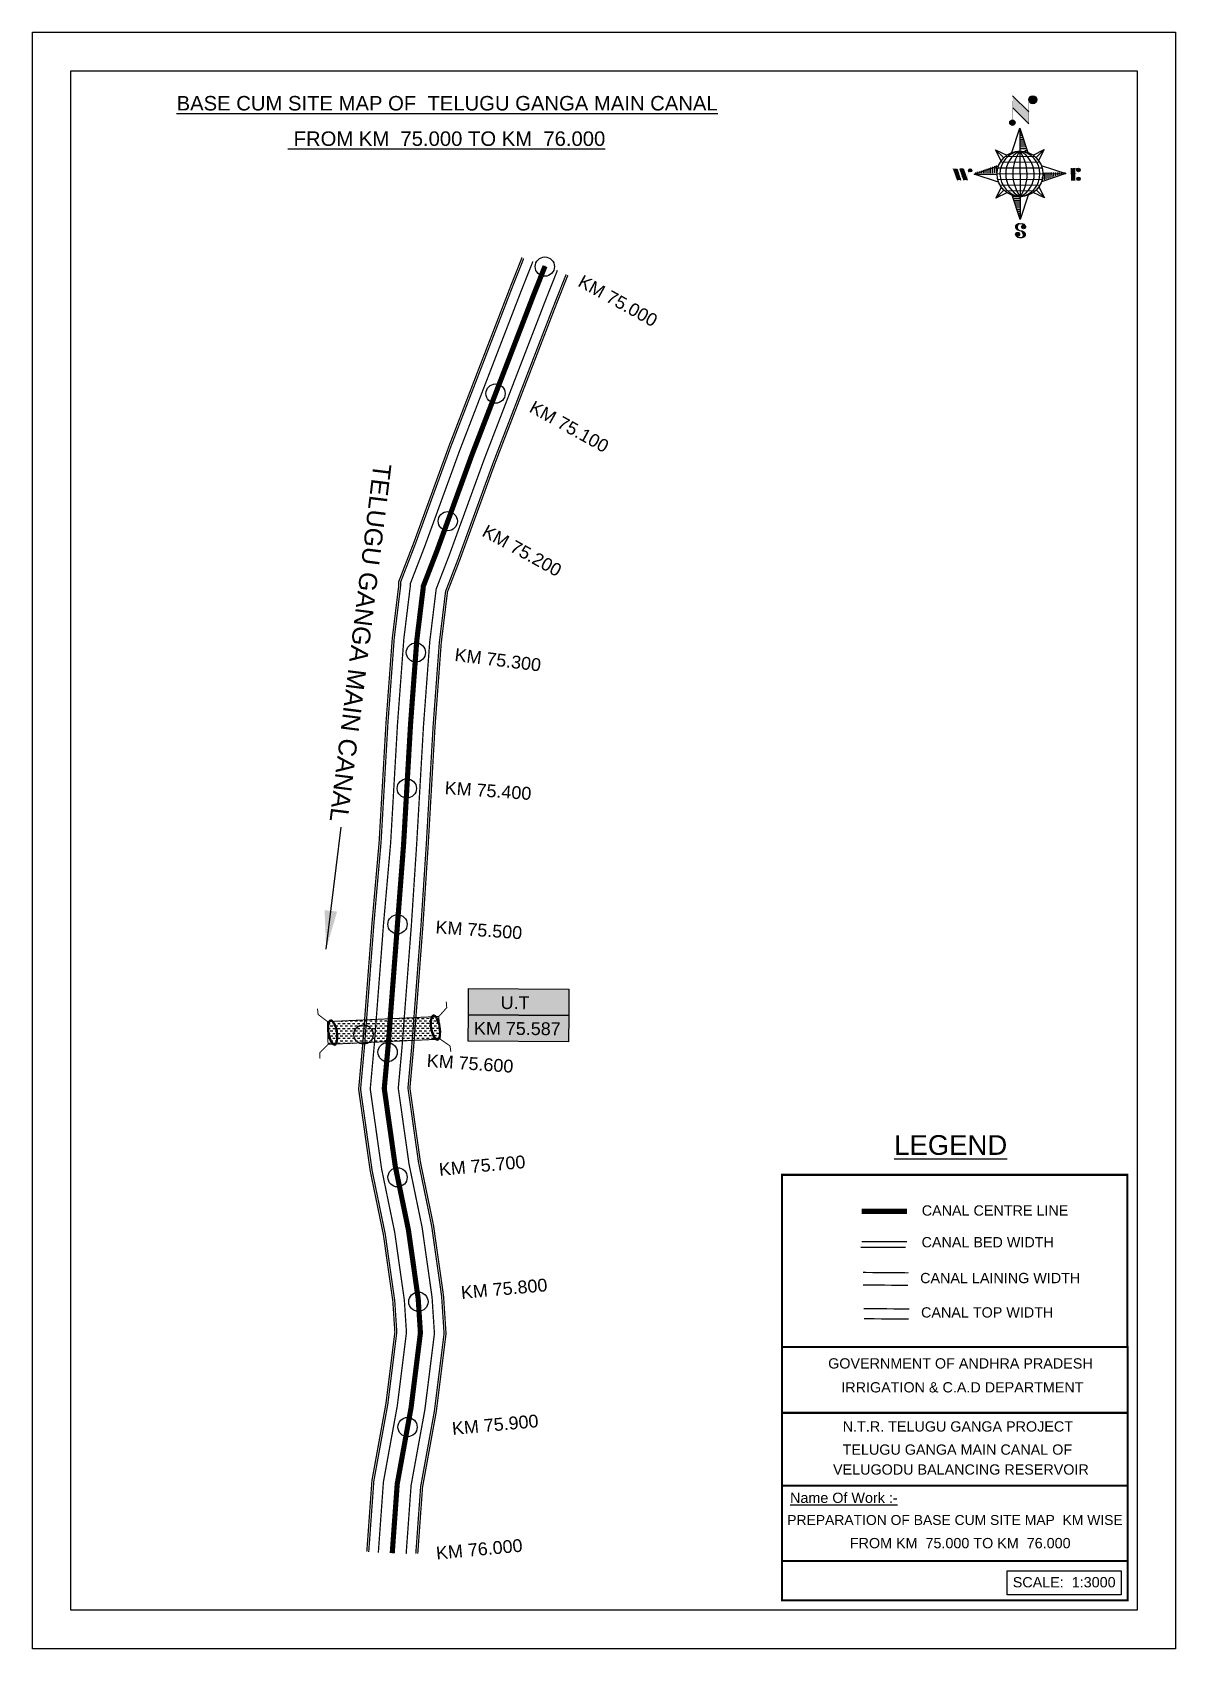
# Model space of a CAD drawing. Header units: inches. Extents: x 267161 to 268052, y 1670074 to 1671334.
import ezdxf

# ---------------------------------------------------------------- set-up
doc = ezdxf.new("R2010")
doc.units = ezdxf.units.IN
doc.header["$MEASUREMENT"] = 0
doc.header["$PDMODE"] = 32
doc.header["$PDSIZE"] = 15
doc.linetypes.add('ACAD_ISO02W100', pattern=[15, 12, -3])
for name, color, linetype in [('AQUADUCT', 1, 'Continuous'), ('bed with', 5, 'Continuous'), ('bord', 1, 'Continuous'), ('canal', 1, 'Continuous'), ('chainage', 7, 'Continuous'), ('FRAME 025', 7, 'Continuous'), ('laying', 4, 'Continuous'), ('lining', 4, 'Continuous'), ('STREAM', 4, 'Continuous'), ('Stu coo', 3, 'Continuous'), ('TEXT', 7, 'Continuous'), ('top of bund', 1, 'Continuous'), ('UT', 173, 'ACAD_ISO02W100'), ('V', 6, 'Continuous'), ('ZSTU', 7, 'Continuous')]:
    doc.layers.add(name, color=color, linetype=linetype)
doc.styles.get("Standard").update_dxf_attribs({"font": 'arial.ttf'})
doc.dimstyles.get("Standard").update_dxf_attribs({"dimtxt": 0.18, "dimasz": 0.18, "dimexe": 0.18, "dimexo": 0.0625, "dimgap": 0.09, "dimtad": 0, "dimtih": 1, "dimtoh": 1, "dimdec": 4, "dimzin": 0, "dimdsep": 46, "dimtxsty": 'Standard', "dimcen": 0.09, "dimadec": 0, "dimazin": 0, "dimtfac": 1, "dimtdec": 4, "dimtofl": 0, "dimtmove": 0, "dimatfit": 3, "dimfxl": 1, "dimtolj": 1, "dimtzin": 0, "dimarcsym": 0})
pattern_1 = [(267.2971131487395, (-8720374.9383359, 50637915.13839893), (10.53672553373347, -0.4974314379093613), [])]
pattern_2 = [(357.2971131487395, (-8720374.9383359, 50637915.13839893), (0.4974314379093601, 10.53672553373348), [])]

# ---------------------------------------------------------------- blocks, each defined once
blk = doc.blocks.new('GGF')
at = {"layer": 'STREAM'}
h = blk.add_hatch(dxfattribs=at)
h.set_pattern_fill('DASH', color=256, scale=10, angle=-6.082734917303942, style=0)
h.set_pattern_definition([(353.9172650826961, (-115347.3726237068, 1016.387648081312), (1.375417949938526, 1.110506849590268), [1.25, -1.25])])
h.paths.add_polyline_path([(406186.8358267642, 1485623.894007653), (406186.3350356966, 1485618.16585714), (406185.8342446289, 1485612.437706626), (406242.6024607782, 1485608.895201602), (406242.8636284556, 1485614.639267362), (406243.1247961327, 1485620.383333121)])
at = {"layer": 'laying', "linetype": 'ByBlock', "extrusion": (0, 0, -1)}
for centre in [(406188.8340515448, 1485618.100544371), (406240.8092758137, 1485614.964376942)]:
    blk.add_ellipse(centre, major_axis=(0.4022038884711088, -6.365555352701567), ratio=0.3887167828476952, dxfattribs=at)
at = {"layer": 'laying', "linetype": 'ByBlock'}
for points in [[(406189.2044231551, 1485612.238788546), (406189.1301593552, 1485612.234096231), (406189.0528622998, 1485612.245618227), (406188.8631006061, 1485612.324588027), (406188.7519765225, 1485612.394145026), (406188.5122836892, 1485612.610022701), (406188.3845252309, 1485612.755754402), (406187.9901122551, 1485613.318903608), (406187.7273521348, 1485613.85898441), (406187.2895556467, 1485615.151754198), (406187.1131680161, 1485615.903753204), (406186.8806331598, 1485617.489787864), (406186.8243655579, 1485618.323341603), (406186.8412834518, 1485619.932858505), (406186.9146281564, 1485620.708349793), (406187.1740924141, 1485622.067517512), (406187.3614922329, 1485622.65073727), (406187.7140922088, 1485623.356040432), (406187.8630650354, 1485623.567618286), (406188.1141012118, 1485623.821781273), (406188.2175726035, 1485623.889167762), (406188.3951326545, 1485623.961233407), (406188.4694103668, 1485623.970225642), (406188.6399464445, 1485623.94807565), (406188.7398646418, 1485623.913414563), (406188.9754422541, 1485623.761023998), (406189.1085637353, 1485623.642922326), (406189.3815283708, 1485623.318037364), (406189.5211763898, 1485623.111945711), (406189.9516964495, 1485622.33059618), (406190.2214699374, 1485621.608086816), (406190.6248590543, 1485619.961048005), (406190.7595287117, 1485619.037350996), (406190.8632364098, 1485617.186895084), (406190.8321935693, 1485616.26108243), (406190.6143732872, 1485614.607066808), (406190.4262052957, 1485613.879561222), (406190.055177624, 1485613.01905299), (406189.9016287614, 1485612.765040143), (406189.6325239488, 1485612.445281366), (406189.5169377527, 1485612.35368761), (406189.3392356181, 1485612.260876767), (406189.2716159608, 1485612.243034084), (406189.2044231551, 1485612.238788546)], [(406241.179647424, 1485609.102621116), (406241.1053836241, 1485609.097928802), (406241.0280865688, 1485609.109450798), (406240.838324875, 1485609.188420597), (406240.7272007914, 1485609.257977597), (406240.4875079581, 1485609.473855271), (406240.3597494998, 1485609.619586973), (406239.965336524, 1485610.182736179), (406239.7025764037, 1485610.722816981), (406239.2647799156, 1485612.015586769), (406239.088392285, 1485612.767585774), (406238.8558574287, 1485614.353620435), (406238.7995898268, 1485615.187174174), (406238.8165077207, 1485616.796691076), (406238.8898524253, 1485617.572182364), (406239.149316683, 1485618.931350083), (406239.3367165019, 1485619.514569841), (406239.6893164777, 1485620.219873002), (406239.8382893043, 1485620.431450857), (406240.0893254807, 1485620.685613844), (406240.1927968724, 1485620.753000333), (406240.3703569234, 1485620.825065977), (406240.4446346357, 1485620.834058213), (406240.6151707135, 1485620.811908221), (406240.7150889107, 1485620.777247134), (406240.950666523, 1485620.624856569), (406241.0837880042, 1485620.506754897), (406241.3567526398, 1485620.181869935), (406241.4964006587, 1485619.975778282), (406241.9269207185, 1485619.194428751), (406242.1966942063, 1485618.471919387), (406242.6000833233, 1485616.824880576), (406242.7347529806, 1485615.901183567), (406242.8384606787, 1485614.050727655), (406242.8074178382, 1485613.124915001), (406242.5895975561, 1485611.470899379), (406242.4014295646, 1485610.743393793), (406242.0304018929, 1485609.882885561), (406241.8768530303, 1485609.628872714), (406241.6077482177, 1485609.309113937), (406241.4921620216, 1485609.21752018), (406241.314459887, 1485609.124709338), (406241.2468402297, 1485609.106866655), (406241.179647424, 1485609.102621116)]]:
    blk.add_open_spline(points, degree=3, knots=[0, 0, 0, 0, 0.1890722348827286, 0.1890722348827286, 0.3781444697654573, 0.3781444697654573, 0.567216704648186, 0.567216704648186, 0.9642381621637766, 0.9642381621637766, 1.361259619679367, 1.361259619679367, 1.758281077194958, 1.758281077194958, 2.155302534710549, 2.155302534710549, 2.552323992226139, 2.552323992226139, 2.807761081817867, 2.807761081817867, 3.012439963152372, 3.012439963152372, 3.217118844486876, 3.217118844486876, 3.421797725821381, 3.421797725821381, 3.626476607155885, 3.626476607155885, 3.831155488490389, 3.831155488490389, 4.280922883927905, 4.280922883927905, 4.730690279365422, 4.730690279365422, 5.180457674802938, 5.180457674802938, 5.630225070240454, 5.630225070240454, 5.896844194109022, 5.896844194109022, 6.112115499412711, 6.112115499412711, 6.283185307179586, 6.283185307179586, 6.283185307179586, 6.283185307179586], dxfattribs=at)
at = {"layer": 'UT', "ltscale": 0.2, "const_width": 0.4999999999999999}
for points in [[(406181.0067191261, 1485605.627956516), (406181.2043290924, 1485608.621441158), (406185.8342446289, 1485612.437706626), (406186.3350356966, 1485618.16585714), (406186.8358267643, 1485623.894007653), (406182.485284513, 1485628.02592998), (406182.4731358847, 1485631.025905382)], [(406186.8358267643, 1485623.894007653), (406243.1247961327, 1485620.383333121)], [(406247.6637609265, 1485627.388723734), (406247.5913202798, 1485624.389598469), (406243.1247961327, 1485620.383333121), (406242.8636284556, 1485614.639267362), (406242.6024607783, 1485608.895201602), (406247.1217425518, 1485604.948545771), (406247.2591485833, 1485601.95169416)], [(406185.8342446289, 1485612.437706626), (406242.6024607783, 1485608.895201602)]]:
    blk.add_lwpolyline(points, dxfattribs=at)
blk = doc.blocks.new('*X7')
at = {"color": 0, "linetype": 'Continuous'}
for p, q in [((6321.563175437702, 239.2074203663178), (6322.581924588794, 240.2261695174094)), ((6321.571094283617, 239.3921159075293), (6322.524536642279, 240.3455582661906)), ((6321.579013129532, 239.5768114487408), (6322.467148695763, 240.4649470149719)), ((6321.586931975447, 239.7615069899523), (6322.409760749248, 240.5843357637531)), ((6321.594850821361, 239.9462025311638), (6322.352372802732, 240.7037245125344)), ((6321.602769667276, 240.1308980723753), (6322.294984856217, 240.8231132613157)), ((6321.610688513191, 240.3155936135868), (6322.322610836808, 241.0275159372032)), ((6321.618607359106, 240.5002891547983), (6322.339575221931, 241.2212570176224)), ((6321.670405508729, 239.1378737420482), (6322.639312535309, 240.1067807686281)), ((6321.756101028845, 239.046792566867), (6322.694551492757, 239.9852430307802)), ((6321.767025283511, 240.8254837745006), (6322.356539607053, 241.4149980980416)), ((6321.841796548961, 238.9557113916858), (6322.784401525116, 239.8983163678416)), ((6321.927492069076, 238.8646302165046), (6322.874251557474, 239.8113897049031)), ((6322.013187589191, 238.7735490413234), (6322.964101589832, 239.7244630419646)), ((6322.075863133939, 241.3110983202248), (6322.373503992176, 241.6087391784607)), ((6322.098883109306, 238.6824678661422), (6323.053951622191, 239.637536379026)), ((6322.184578629423, 238.591386690961), (6323.143801654548, 239.5506097160875)), ((6322.270274149538, 238.5003055157798), (6323.233651686906, 239.463683053149)), ((6322.405772691616, 238.4590273625623), (6323.316199320379, 239.3694539913255)), ((6322.536564177177, 238.4130421528257), (6323.436926723143, 239.3134046987925)), ((6322.667355662737, 238.3670569430892), (6323.557654125907, 239.2573554062594)), ((6322.798147148297, 238.3210717333527), (6323.67838152867, 239.2013061137264)), ((6322.928938633857, 238.2750865236161), (6323.799108931434, 239.1452568211934)), ((6323.059730119417, 238.2291013138795), (6323.919836334197, 239.0892075286604)), ((6323.190521604977, 238.183116104143), (6324.040563736961, 239.0331582361274)), ((6323.334898284248, 238.1507160881169), (6324.161291139725, 238.9771089435944)), ((6323.500484499982, 238.1395256085544), (6324.282018542488, 238.9210596510615)), ((6323.666070715716, 238.1283351289918), (6324.389078986148, 238.8513433994243)), ((6323.83165693145, 238.1171446494292), (6324.558435473549, 238.8439231915289)), ((6324.097210919775, 238.2059219424567), (6324.727791960951, 238.8365029836336)), ((6324.341779298861, 238.2737136262468), (6324.897148448353, 238.8290827757383)), ((6324.586347677948, 238.341505310037), (6325.066504935754, 238.821662567843)), ((6324.830916057034, 238.4092969938271), (6325.235861423155, 238.8142423599477)), ((6325.075484436121, 238.4770886776172), (6325.405217910557, 238.8068221520524)), ((6325.401209342145, 238.6260368883443), (6325.574574397958, 238.7994019441571))]:
    blk.add_line(p, q, dxfattribs=at)
blk = doc.blocks.new('*X6')
at = {"color": 0, "linetype": 'Continuous'}
for p, q in [((6324.425409812192, 240.3018877878409), (6324.530098087213, 240.4065760628617)), ((6324.560821561592, 240.2605228419445), (6324.762767368324, 240.4624686486762)), ((6324.696233310992, 240.2191578960481), (6324.995436649435, 240.5183612344908)), ((6324.831645060392, 240.1777929501517), (6325.228105930546, 240.5742538203053)), ((6324.967056809793, 240.1364280042552), (6325.451206401633, 240.6205775960956)), ((6325.102468559193, 240.0950630583588), (6325.626700194168, 240.619294693334)), ((6325.231508829004, 240.0473266328736), (6325.802193986703, 240.6180117905725)), ((6325.335045025791, 239.9740861343645), (6325.976788801136, 240.6158299097086)), ((6325.438581222579, 239.9008456358553), (6326.100204563527, 240.5624689768027)), ((6325.542117419366, 239.8276051373462), (6326.223620325917, 240.5091080438968)), ((6325.645653616154, 239.754364638837), (6326.347036088308, 240.455747110991)), ((6325.749189812941, 239.6811241403279), (6326.470451850699, 240.4023861780851)), ((6325.852726009729, 239.6078836418188), (6326.593867613089, 240.3490252451792)), ((6325.951486090436, 239.5298670272285), (6326.71728337548, 240.2956643122733)), ((6326.036566250415, 239.4381704919113), (6326.840699137871, 240.2423033793674)), ((6326.121646410395, 239.346473956594), (6326.964114900262, 240.1889424464615)), ((6326.206726570374, 239.2547774212767), (6327.055858370612, 240.1039092215148)), ((6326.291806730354, 239.1630808859595), (6327.135785134496, 240.0070592901021)), ((6326.376886890333, 239.0713843506422), (6327.21571189838, 239.9102093586895)), ((6326.461967050313, 238.9796878153249), (6327.295638662264, 239.8133594272769)), ((6326.547047210292, 238.8879912800077), (6327.375565426148, 239.7165094958642)), ((6326.632127370272, 238.7962947446904), (6327.455492190032, 239.6196595644516)), ((6326.717207530251, 238.7045982093731), (6327.535418953916, 239.5228096330389)), ((6326.788410008449, 236.4777036487165), (6327.354219516036, 237.0435131563033)), ((6326.792225928501, 238.6028399123283), (6327.6153457178, 239.4259597016263)), ((6326.838137672734, 238.4719749612643), (6327.695272481684, 239.3291097702136)), ((6326.884049416966, 238.3411100102004), (6327.775199245568, 239.2322598388009)), ((6326.916746160023, 236.7828164955863), (6327.582476853365, 237.4485471889285)), ((6326.9299611612, 238.2102450591364), (6327.853734496604, 239.1340183945408)), ((6326.975872905432, 238.0793801080725), (6327.849127438164, 238.952634640804)), ((6327.003134980726, 237.9298654880686), (6327.844520379724, 238.7712508870673)), ((6327.012515933215, 237.7624697452613), (6327.839913321284, 238.5898671333306)), ((6327.021896885704, 237.5950740024541), (6327.835306262844, 238.4084833795939)), ((6327.031277838193, 237.4276782596467), (6327.830699204404, 238.2270996258572)), ((6327.040658790683, 237.2602825168395), (6327.826092145964, 238.0457158721205)), ((6327.045082311595, 237.087929342456), (6327.810734190693, 237.8535812215537))]:
    blk.add_line(p, q, dxfattribs=at)
blk = doc.blocks.new('H')
at = {"layer": 'bord', "extrusion": (0.0004278845142637609, 0.00479197890903182, 0.9999884268595202)}
h = blk.add_hatch(dxfattribs=at)
h.set_pattern_fill('LINE', color=8, scale=84.38768555040302, angle=-2.702886851260515, style=0)
h.set_pattern_definition(pattern_2)
h.paths.add_polyline_path([(-492.4668010775931, 785.5898788240738, -0.090992046448718), (-447.9625593584497, 775.2324968557805), (-486.4976985411486, 912.0312741750386)])
h = blk.add_hatch(dxfattribs=at)
h.set_pattern_fill('LINE', color=8, scale=84.38768555040302, angle=-92.70288685126052, style=0)
h.set_pattern_definition(pattern_1)
h.paths.add_polyline_path([(-624.8772989658173, 665.1175860036165, -0.09099204644210665), (-614.5199170010164, 709.6218277204316), (-751.3186943142209, 671.0866885515861)])
h = blk.add_hatch(dxfattribs=at)
h.set_pattern_fill('LINE', color=8, scale=84.38768555040302, angle=-92.70288685126052, style=0)
h.set_pattern_definition(pattern_1)
h.paths.add_polyline_path([(-245.5531129193259, 647.210278397426), (-371.9945082624909, 653.17938094493, -0.09099204644878103), (-382.3518902289215, 608.6751392250881)])
h = blk.add_hatch(dxfattribs=at)
h.set_pattern_fill('LINE', color=8, scale=84.38768555040302, angle=-2.702886851260515, style=0)
h.set_pattern_definition(pattern_2)
h.paths.add_polyline_path([(-504.4050061509479, 532.7070881242398, -0.090992046448718), (-548.909247870557, 543.064470092766), (-510.3741086877417, 406.2656927765347)])
at = {"layer": 'bord', "extrusion": (0.0004278845142637604, 0.00479197890903182, 0.9999884268595203)}
for p, q in [((-516.2384251924814, 1087.08582315594, -1217.145331720205), (-431.5311611755169, 993.9857607749291, -1216.735438367611)), ((-519.3860571105615, 1020.408509141766, -1216.824464901347), (-434.678793075087, 927.3084467682056, -1216.414571548796)), ((-538.2690597721958, 773.6536562892143, -1215.633927328097), (-487.0181812191731, 906.212239655666, -1216.291082326422)), ((-487.0181812191731, 906.212239655666, -1216.291082326422), (-492.9870239489828, 779.7722960542887, -1215.682623766277)), ((-487.0181812191731, 906.212239655666, -1216.291082326422), (-448.4827650671941, 769.4150330077391, -1215.652034309381)), ((-626.736305744329, 793.7732813858893, -1215.692487060367), (-566.811349663476, 760.1895317081362, -1215.557193835181)), ((-626.736305744329, 793.7732813858893, -1215.692487060367), (-584.1428260545363, 746.9596384149045, -1215.486379775655)), ((-598.946746484784, 730.9517588270828, -1215.4033350249), (-626.736305744329, 793.7732813858893, -1215.692487060367)), ((-421.3357812265749, 753.3219341966324, -1215.586531535218), (-358.5136001041974, 781.1110481221694, -1215.746578873753)), ((-358.5136001041974, 781.1110481221694, -1215.746578873753), (-405.3276889660046, 738.5181495659053, -1215.522440984547)), ((-358.5136001041974, 781.1110481221694, -1215.746578873753), (-392.0976094479556, 721.1868434431963, -1215.445049781629)), ((-864.6667208376457, 700.9117660832126, -1215.145683569252), (-846.8602190883248, 637.7003116968554, -1214.850391321915)), ((-846.885899517627, 700.0723706756253, -1215.149269383754), (-829.079397758178, 636.8609162860084, -1214.853977136408)), ((-829.1050781964441, 699.2329752675723, -1215.152855198257), (-811.2985764592304, 636.0215208844747, -1214.857562950931)), ((-829.1050781964441, 699.2329752675723, -1215.152855198257), (-811.3242568973801, 698.393579858588, -1215.156441012743)), ((-811.3242568973801, 698.393579858588, -1215.156441012743), (-793.5177551378147, 635.1821254740935, -1214.861148765422)), ((-751.8386587080895, 665.2704204607289, -1215.023166955395), (-615.0399729244527, 703.8051171880215, -1215.266361263119)), ((-751.8386587080895, 665.2704204607289, -1215.023166955395), (-625.3972626964678, 659.3013864478562, -1215.048666080719)), ((-619.2784603905748, 614.0198538512923, -1214.834293591338), (-751.8386587080895, 665.2704204607289, -1215.023166955395)), ((-246.0730746499612, 641.3942844460253, -1215.12516345687), (-382.8717604242847, 602.859587718267, -1214.881969149149)), ((-378.6332729603746, 692.6448510554619, -1215.314036820931), (-246.0730746499612, 641.3942844460253, -1215.12516345687)), ((-372.5144706616993, 647.363318458898, -1215.099664331546), (-246.0730746499612, 641.3942844460253, -1215.12516345687)), ((-213.4791469212505, 669.2951450282708, -1215.272811938016), (-216.710715676134, 600.8397693103179, -1214.943388670676)), ((-197.1518122339039, 599.9164343632292, -1214.947333066632), (-193.9202434780891, 668.3718100786209, -1215.276756333961)), ((-639.398133254319, 525.5536567845847, -1214.401751538512), (-605.8141239105607, 585.4778614635579, -1214.703280630637)), ((-639.398133254319, 525.5536567845847, -1214.401751538512), (-592.5840443923953, 568.1465553403832, -1214.625889427719)), ((-576.5759521321743, 553.3427707091905, -1214.561798877043), (-639.398133254319, 525.5536567845847, -1214.401751538512)), ((-510.8935521394596, 400.4524652508553, -1213.857248085843), (-549.4289682914387, 537.2496718976181, -1214.496296102879)), ((-371.1754276144202, 512.8914235194679, -1214.455843351893), (-431.1003836950404, 546.475173198618, -1214.591136577086)), ((-371.1754276144202, 512.8914235194679, -1214.455843351893), (-413.7689073036308, 559.7050664918497, -1214.661950636613)), ((-398.9649868734996, 575.7129460782744, -1214.74499538736), (-371.1754276144202, 512.8914235194679, -1214.455843351893)), ((-459.6426735860878, 533.0110486173071, -1214.514403084168), (-510.8935521394596, 400.4524652508553, -1213.857248085843)), ((-504.9247094094171, 526.8924088519998, -1214.465706645989), (-510.8935521394596, 400.4524652508553, -1213.857248085843))]:
    blk.add_line(p, q, dxfattribs=at)
at = {"layer": 'bord', "color": 8, "linetype": 'ByBlock', "extrusion": (0.0004278845142637604, 0.00479197890903182, 0.9999884268595203)}
for p, q in [((-386.4701403837535, 711.3830894059502, -1215.400477790083), (-605.4730712235323, 721.7215742594562, -1215.35631111762)), ((-410.8462962137419, 744.2142448802479, -1215.547375515144), (-578.1125475389999, 752.110393114388, -1215.51364266185)), ((-492.9872379411827, 779.772306161467, -1215.682623723144), (-504.9247094094171, 526.8924088519998, -1214.465706645989)), ((-372.5145726100891, 647.3634304928128, -1215.099664824794), (-625.3973747401615, 659.3012845208868, -1215.048665544341)), ((-378.0217974673142, 615.9429816137999, -1214.946740470406), (-622.87451776542, 627.5017590741627, -1214.897360629442)), ((-375.037429585529, 679.1629559395369, -1215.250969739694), (-619.8901498829364, 690.7217333998997, -1215.201589898729)), ((-392.4388761268347, 584.9431407540105, -1214.792019251512), (-611.441806967312, 595.2816256079823, -1214.747852579053)), ((-419.7993998112506, 554.5543218990788, -1214.634687707282), (-587.06565113744, 562.4504701336846, -1214.600954853988))]:
    blk.add_line(p, q, dxfattribs=at)
at = {"layer": 'bord', "extrusion": (0.0004278845142637604, 0.00479197890903182, 0.9999884268595203)}
for points, const_width, elevation in [([(-522.0131121619479, 959.550775259228), (-515.7175743466119, 1092.906934415961)], 1.60540055982536, -1212.142843617219), ([(-434.158262363472, 933.1277235058805), (-427.8627245295095, 1066.483882669366)], 1.60540055982536, -1212.142843617219), ([(-870.0736340994383, 707.00824508073), (-846.3658724653925, 705.889038352192)], 0.6421602239301444, -1212.142843617219), ([(-828.5594987093612, 642.6768581911618), (-855.2307305332708, 643.935965762368)], 0.6421602239301444, -1212.142843617219), ([(-828.5594987093612, 642.676858191162), (-820.953748198869, 677.9586989512691)], 0.6421602239301444, -1212.142843617223), ([(-810.7786774830411, 641.8374531447001), (-784.1074456587239, 640.5783455765209)], 0.6421602239301444, -1212.142843617222), ([(-792.9978562549747, 640.9980480956772), (-781.589230506466, 693.9208092413096)], 0.6421602239301444, -1212.142843617218), ([(-222.7385766651839, 675.5731321041832), (-173.8413183107752, 673.2647682324088)], 0.7063762463231584, -1212.142843617221), ([(-194.785239975681, 644.8497587676384), (-185.0057882997701, 644.3880859934699)], 0.7063762463231584, -1212.14284361722), ([(-177.0730277270245, 604.8086065300355), (-225.9702860934822, 607.1169704015771)], 0.7063762463231584, -1212.142843617222)]:
    blk.add_lwpolyline(points, dxfattribs=dict(at, const_width=const_width, elevation=elevation))
for points, const_width, elevation in [([(-413.6616245851993, 1073.140134249887, 1), (-397.6117714248124, 1057.729118476532, 1)], 22.25077962579039, -1212.14284361722), ([(-530.3419430367337, 949.5474510251247, 1), (-519.6420409089901, 939.2734405104861, 1)], 14.83385308386026, -1212.142843617223), ([(-775.9087905502321, 696.5833098740303, 1), (-769.4888492682775, 690.418903565154, 1)], 8.900311850316152, -1212.142843617216), ([(-177.8339587833615, 666.8757400336997, 1), (-170.7720233739972, 660.0948930920731, 1)], 9.790343035347762, -1212.142843617223), ([(-180.1423226412179, 617.9784816729323, 1), (-173.0803872516442, 611.1976347345654, 1)], 9.790343035347762, -1212.142843617219), ([(-489.8397168474219, 361.7280028313068, 1), (-498.0671858660056, 369.1142257457323, 1)], 11.05656073458609, -1212.142843617215), ([(-525.1949096693778, 321.5505605205689, 1), (-533.4223786795214, 328.9367834347616, 1)], 11.05656073458609, -1212.142843617218)]:
    blk.add_lwpolyline(points, format="xyb", close=True, dxfattribs=dict(at, const_width=const_width, elevation=elevation))
for points, elevation in [([(-537.0436544864716, 317.3909783906986), (-530.686771839954, 310.4778530870033), (-519.7848077441001, 306.8033377354246), (-504.8555995545785, 306.8996049665207), (-493.8614930827366, 309.9751672386152), (-486.3299612487816, 317.6739007300386), (-486.5193926708707, 325.7780890813514), (-490.6180678635317, 333.2605072774198), (-493.5031616341619, 336.2254691210802), (-502.816804350885, 340.8534958871466), (-522.4580017436219, 347.2728260433129), (-530.4257294404489, 351.5824209563287), (-533.6858260648524, 354.5525017987891), (-537.4013079778782, 362.629807892173), (-536.9549017110166, 373.3508360361672), (-530.0284934418471, 380.6827556172281), (-520.0052991440441, 384.0716307398478), (-503.5000552259427, 384.2213990291513), (-492.5323047870551, 379.8708521119993), (-487.1463343054379, 373.2710396641844)], -1212.142843617219), ([(-522.4539065143929, 347.5728294925347), (-526.1949835211592, 353.7751140225195), (-527.7518298353394, 360.6227161141025), (-527.9156661629893, 370.6019260344024), (-525.8991041315983, 375.4503632916039), (-521.3202371541029, 381.1640017041664), (-514.5251386848048, 384.3718976443916)], -1212.142843617221), ([(-504.8555995545785, 306.8996049665207), (-499.0047943263154, 312.3708361831504), (-496.9585419834797, 319.3942984564654), (-497.4612851235933, 326.5275708001649), (-501.2415295758961, 335.3559093211365), (-509.2361390522836, 343.1915685721062)], -1212.142843617219)]:
    blk.add_lwpolyline(points, dxfattribs=dict(at, elevation=elevation))
for centre, radius in [((-405.6366979898718, 1065.434626361347, -1212.142843617228), 22.25077962579068), ((-524.9919919744626, 944.4104457636145, -1212.142843617225), 14.83385308386045), ((-498.4359036135794, 659.1484834742021, -1212.142843617229), 126.5822129822759), ((-772.6988199003781, 693.5011067149355, -1212.142843617225), 8.900311850316273), ((-174.3029910778062, 663.4853165630027, -1212.142843617225), 9.7903430353479), ((-176.6113549475952, 614.5880582008385, -1212.142843617227), 9.7903430353479), ((-493.9534513636986, 365.4211142832808, -1212.142843617226), 11.05656073458623), ((-529.3086441806488, 325.2436719765011, -1212.142843617227), 11.05656073458623)]:
    blk.add_circle(centre, radius, dxfattribs=at)
at = {"layer": 'bord', "color": 8, "linetype": 'ByBlock', "extrusion": (0.0004278845142637604, 0.00479197890903182, 0.9999884268595203)}
for centre, radius, start, end in [((-481.5018944916621, 658.3490694805806, -1212.142843617225), 127.7124113124745, 94.925359787212, 259.6690604518324), ((-436.7958279077627, 656.2386032006533, -1212.142843617224), 140.8227119427793, 113.2864437035868, 241.3079765329169), ((-315.8862391595549, 650.5307512261786, -1212.142843617227), 222.3100112361417, 142.5891607921548, 212.0052594442485), ((-560.0761933124097, 662.0583738566748, -1212.142843617224), 140.8227119427793, 293.2864437035868, 61.30797653291689), ((-680.9857820597445, 667.7662258302183, -1212.142843617228), 222.3100112361417, 322.5891607921548, 32.00525944424854), ((-515.3701267285685, 659.9479075753505, -1212.142843617227), 127.7124113124745, 274.925359787212, 79.66906045183244)]:
    blk.add_arc(centre, radius, start, end, dxfattribs=at)
at = {"layer": 'bord', "extrusion": (0.0004278845142637604, 0.00479197890903182, 0.9999884268595203)}
for points in [[(-515.7175743148887, 1092.906934417125, -1212.142843617227), (-431.0104934413977, 999.8058030862261, -1212.142843617227), (-518.8653432401063, 1026.22885483189, -1212.142843617227), (-434.1582623484545, 933.1277235084416, -1212.142843617227)], [(-864.1466936911305, 706.7284433981881, -1212.142843617225), (-846.3658724649268, 705.889038353589, -1212.142843617225), (-846.34031992468, 643.5162632348297, -1212.142843617225), (-828.5594986876497, 642.6768581867381, -1212.142843617225)], [(-828.5850512369768, 705.049633307593, -1212.142843617229), (-810.804230031204, 704.2102282608984, -1212.142843617229), (-810.778677482168, 641.8374531481927, -1212.142843617229), (-792.9978562541016, 640.9980480994025, -1212.142843617229)], [(-193.4002216503151, 674.1881137788835, -1212.142843617225), (-196.6319310673212, 605.7319520774413, -1212.142843617225), (-212.9591249906118, 675.1114593302475, -1212.142843617225), (-216.1908344065701, 606.6552976257785, -1212.142843617225)]]:
    blk.add_solid(points, dxfattribs=at)
at = {"layer": 'bord', "extrusion": (0.0004278845142637604, 0.00479197890903182, 0.9999884268595203), "xscale": 7.977342409717546, "yscale": 7.977342408231451, "zscale": 7.977342408476333, "rotation": 138.0840426661453}
for name, p in [('*X6', (38300.50170925955, -31929.38484708802, -1212.14284361722)), ('*X7', (38314.39702652739, -31950.87734303279, -1212.142843617221))]:
    blk.add_blockref(name, p, dxfattribs=at)

msp = doc.modelspace()

# ---------------------------------------------------------------- hatches: boundary and pattern name
at = {"layer": 'ZSTU'}
h = msp.add_hatch(color=135, dxfattribs=at)
h.set_gradient(color1=(141, 177, 78), color2=(107, 135, 59), one_color=1, tint=0.3799999952316284, name='CYLINDER')
h.paths.add_polyline_path([(267500.7122618352, 1670588.538657814), (267500.5721973025, 1670568.074635183), (267578.8405187647, 1670567.579003769), (267578.9805832976, 1670588.043026399)])
h.paths.add_polyline_path([(267523.1653018847, 1670570.242533047), (267550.7533323669, 1670570.053708759), (267550.857747132, 1670585.309149524), (267523.2697166501, 1670585.497973812)], flags=24)
h = msp.add_hatch(color=252, dxfattribs=at)
h.set_gradient(color1=(167, 88, 159), color2=(127, 67, 121), one_color=1, tint=0.3799999952316284, name='CYLINDER')
h.paths.add_polyline_path([(267500.5721973025, 1670568.074635183), (267500.4321327699, 1670547.610612554), (267578.7004542307, 1670547.114981142), (267578.8405187647, 1670567.579003769)])
h.paths.add_polyline_path([(267502.3500782494, 1670549.967181449), (267575.0189082004, 1670549.469804879), (267575.1237431455, 1670564.786635748), (267502.4549131945, 1670565.284012318)], flags=24)

# ---------------------------------------------------------------- linework, layer by layer
at = {"linetype": 'ByBlock'}
for points in [[(267160.7799380338, 1670074.028735866), (267160.7799380338, 1671334.028735866), (268051.7799380338, 1671334.028735866), (268051.7799380338, 1670074.028735866)], [(268021.7799380338, 1671304.028735866), (268021.7799380338, 1670104.028735866), (267190.7799380338, 1670104.028735866), (267190.7799380338, 1671304.028735866)]]:
    msp.add_lwpolyline(points, close=True, dxfattribs=at)
for p in [(267560.1845766574, 1671151.394156733), (267521.770566262, 1671052.400269488), (267484.5337987583, 1670952.961516023), (267459.6767548941, 1670850.587032879), (267452.6293030952, 1670744.638115112), (267445.3332634454, 1670638.707189223), (267437.625529194, 1670539.004677556), (267445.4000237078, 1670441.480662295), (267461.6362122161, 1670344.461092469), (267453.1973395232, 1670246.787158794)]:
    msp.add_point(p)
at = {"color": 2}
msp.add_point((267418.8314550631, 1670552.82), dxfattribs=at)
at = {"layer": 'bed with', "const_width": 1}
for points in [[(267550.8809194084, 1671155.467309204), (267541.7895684963, 1671132.552010976), (267493.8448172153, 1671008.175759987), (267466.5689566943, 1670933.299888008), (267455.2803711445, 1670904.072652155), (267455.2623314155, 1670901.786116502), (267450.2692519424, 1670860.950780406), (267445.3661375977, 1670795.001430362), (267440.0067992262, 1670702.045906035), (267434.5149756365, 1670639.536133663)], [(267569.9582395068, 1671148.505681721), (267560.6953416298, 1671125.157989024), (267512.8540929108, 1671001.050240014), (267485.5759534318, 1670926.168111992), (267475.5072680235, 1670900.099315165), (267470.4776581837, 1670858.965219594), (267465.6227725283, 1670793.664569639), (267460.2621109, 1670700.686093965), (267456.1515512544, 1670637.878244784)], [(267434.5149756365, 1670639.536133663), (267427.2460533901, 1670544.671762512), (267424.1258692893, 1670510.355950845), (267432.9134685132, 1670448.301933577), (267443.1788954305, 1670398.564865118), (267450.6784246101, 1670345.754571081), (267452.3332220837, 1670320.454808676), (267445.2216324905, 1670263.571864624), (267434.3705864151, 1670203.900153747), (267430.4117838364, 1670148.915647153)], [(267456.1515512544, 1670637.878244784), (267448.8708567359, 1670542.860237488), (267445.9650408367, 1670510.902049155), (267454.3034416129, 1670452.020066423), (267464.5680146955, 1670402.287134882), (267472.278485516, 1670347.991428919), (267474.1216880424, 1670319.811191324), (267466.6792776355, 1670260.282135376), (267455.930323711, 1670201.171846252), (267452.0847651525, 1670147.760205808)], [(267841.3741909649, 1670386.93723353), (267839.3188705879, 1670386.964792026), (267806.5265357135, 1670386.94177264), (267806.2900823546, 1670386.950939884)], [(267842.4946451199, 1670391.342491449), (267839.3469497156, 1670391.384696912), (267807.1877089578, 1670391.362121943)]]:
    msp.add_lwpolyline(points, dxfattribs=at)
at = {"layer": 'canal', "color": 6, "const_width": 4}
for points in [[(267842.3379774174, 1670414.959176645), (267839.7364695263, 1670414.994058624), (267807.1415052906, 1670414.971177787)], [(267807.1415052906, 1670414.971177787), (267842.3379774174, 1670414.959176645)]]:
    msp.add_lwpolyline(points, dxfattribs=at)
at = {"layer": 'FRAME 025', "lineweight": -3, "const_width": 1.636994106223717}
for points in [[(267744.980669992, 1670443.4314954), (268014.0888351665, 1670443.4314954), (268014.0888351665, 1670309.203141472), (267744.980669992, 1670309.203141472)], [(267744.9806699922, 1670309.203141472), (268014.4543703925, 1670309.203141472), (268014.4543703925, 1670111.657241702), (267744.9806699922, 1670111.657241702)]]:
    msp.add_lwpolyline(points, close=True, dxfattribs=at)
for points in [[(267744.9806699922, 1670257.912899431), (268014.4543703925, 1670257.912899431)], [(267744.9806699922, 1670201.04910452), (268014.4543703925, 1670201.04910452)], [(267744.9806699922, 1670142.418601394), (268014.4543703925, 1670142.418601394)]]:
    msp.add_lwpolyline(points, dxfattribs=at)
at = {"layer": 'lining', "const_width": 1}
for points in [[(267543.7078858737, 1671157.724867499), (267534.8046769445, 1671135.283792485), (267486.8216858008, 1671010.808341258), (267459.5466672593, 1670935.934780625), (267447.7913928796, 1670905.499242417), (267447.7659346317, 1670902.272409484), (267442.803092001, 1670861.684361987), (267437.8821591751, 1670795.495344422), (267432.5233096916, 1670702.548299657), (267427.0368965059, 1670640.109136731)], [(267576.7664212665, 1671145.328492525), (267567.6802331817, 1671122.426207514), (267519.8772243253, 1670998.417658743), (267492.5982428668, 1670923.533219375), (267482.838869293, 1670898.265260695), (267477.9438181251, 1670858.231638013), (267473.106750951, 1670793.170655579), (267467.7456004346, 1670700.183700343), (267463.629630385, 1670637.305241716)], [(267427.0368965059, 1670640.109136731), (267419.7720430172, 1670545.29786563), (267416.5777685241, 1670510.16720719), (267425.5206206676, 1670447.016864621), (267435.7863426892, 1670397.278366351), (267443.2129657716, 1670344.981463533), (267444.8026462917, 1670320.677257069), (267437.8053956892, 1670264.70886782), (267426.9190643082, 1670204.843117167), (267422.9231167225, 1670149.342697025)], [(267463.629630385, 1670637.305241716), (267456.3448671089, 1670542.23413437), (267453.513141602, 1670511.09079281), (267461.6962894584, 1670453.305135378), (267471.9605674369, 1670403.573633649), (267479.7439443545, 1670348.764536467), (267481.6522638345, 1670319.588742931), (267474.0955144368, 1670259.145132179), (267463.3818458179, 1670200.228882832), (267459.6235612489, 1670148.029406206)], [(267808.1706213269, 1670357.542630389), (267835.0219333877, 1670357.33761286), (267843.0647015419, 1670357.245194862)], [(267808.2086673505, 1670367.305477781), (267832.9165424263, 1670367.121140999), (267843.5968188399, 1670366.998502315)]]:
    msp.add_lwpolyline(points, dxfattribs=at)
at = {"layer": 'top of bund', "const_width": 1}
for points in [[(267542.4457842096, 1671158.611188522), (267533.4076986341, 1671135.830148787), (267485.4170595179, 1671011.334857512), (267458.1422093723, 1670936.461759148), (267446.2935972266, 1670905.784560469), (267446.2666552749, 1670902.369668081), (267441.3098600127, 1670861.831078303), (267436.3853634906, 1670795.594127234), (267431.0266117846, 1670702.648778381), (267425.5412806798, 1670640.223737345)], [(267578.1503846199, 1671144.749331239), (267569.077211492, 1671121.879851212), (267521.2818506082, 1670997.891142489), (267494.0027007539, 1670923.006240852), (267484.3051895469, 1670897.898449802), (267479.4370501133, 1670858.084921697), (267474.6035466355, 1670793.071872767), (267469.2422983415, 1670700.083221619), (267465.1252462111, 1670637.190641102)], [(267425.5412806798, 1670640.223737345), (267418.2772409426, 1670545.423086254), (267415.0681483709, 1670510.129458459), (267424.0420510985, 1670446.75985083), (267434.3078321409, 1670397.021066598), (267441.7198740039, 1670344.826842024), (267443.2965311332, 1670320.721746748), (267436.322148329, 1670264.93626846), (267425.4287598868, 1670205.031709851), (267421.4445272352, 1670149.694000493)], [(267465.1252462111, 1670637.190641102), (267457.8396691835, 1670542.108913746), (267455.022761755, 1670511.128541541), (267463.1748590275, 1670453.56214917), (267473.4390779851, 1670403.830933402), (267481.2370361221, 1670348.919157977), (267483.1583789929, 1670319.544253252), (267475.578761797, 1670258.91773154), (267464.8721502393, 1670200.040290148), (267461.1324018155, 1670148.09826531)], [(267808.73457482, 1670339.097443216), (267833.3170408397, 1670338.917534592), (267844.153973568, 1670338.793102332)], [(267843.7253894943, 1670330.938334744), (267835.8098789878, 1670331.029294298), (267808.8764848155, 1670331.231735952)]]:
    msp.add_lwpolyline(points, dxfattribs=at)
at = {"layer": 'V', "color": 1, "const_width": 4}
for points in [[(267560.3085508791, 1671151.706641235), (267551.242455063, 1671128.855), (267503.3494550631, 1671004.613), (267476.0724550631, 1670929.734), (267465.415455063, 1670902.142), (267465.4074550631, 1670901.128), (267460.373455063, 1670859.958), (267455.494455063, 1670794.333), (267450.134455063, 1670701.366), (267445.3332634454, 1670638.707189223)], [(267445.3332634454, 1670638.707189223), (267438.058455063, 1670543.766), (267435.045455063, 1670510.629), (267443.6084550631, 1670450.161), (267453.873455063, 1670400.426), (267461.4784550631, 1670346.873), (267463.227455063, 1670320.133), (267455.950455063, 1670261.927), (267445.150455063, 1670202.536), (267441.2567906117, 1670148.456208334)]]:
    msp.add_lwpolyline(points, dxfattribs=at)
at = {"layer": 'V', "color": 0}
msp.add_lwpolyline([(267920.4800403833, 1670134.796725322), (268009.1901747575, 1670134.796725322), (268009.1901747575, 1670116.044249019), (267920.4800403833, 1670116.044249019)], close=True, dxfattribs=at)
at = {"layer": 'ZSTU', "color": 135}
msp.add_lwpolyline([(267500.7122618352, 1670588.538657813), (267578.9805832981, 1670588.043026399), (267578.8405187647, 1670567.579003769), (267500.5721973025, 1670568.074635183)], close=True, dxfattribs=at)
at = {"layer": 'ZSTU', "color": 252}
msp.add_lwpolyline([(267500.5721973025, 1670568.074635183), (267578.8405187647, 1670567.579003769), (267578.7004542307, 1670547.114981141), (267500.4321327698, 1670547.610612554)], close=True, dxfattribs=at)

# ---------------------------------------------------------------- block references
at = {"layer": 'AQUADUCT', "color": 1, "xscale": 0.1408039184319789, "yscale": 0.1408039187081158, "zscale": 0.1408039184379445, "rotation": 3.078330572322649}
msp.add_blockref('H', (268005.5493922363, 1671135.591382934, 170.8847861942989), dxfattribs=at)
at = {"layer": 'laying', "color": 6, "linetype": 'ByBlock', "xscale": 1.539389527178135, "yscale": 1.539389526944037, "zscale": 1.539389526941385, "rotation": 6.224255236007997}
msp.add_blockref('GGF', (-106250.9898283714, -670702.7646116115), dxfattribs=at)

# ---------------------------------------------------------------- texts
at = {"layer": 'chainage', "color": 0}
for s, height, rotation, p in [('KM 75.000', 9.999999999999973, 331.113979955448, (267585.1603219638, 1671136.642115948)), ('KM 75.100', 9.999999999999973, 331.113979955448, (267547.194478832, 1671038.581584337)), ('KM 75.200', 9.999999999999973, 331.113979955448, (267510.429219689, 1670941.906948839)), ('KM 75.300', 9.999999999999973, 352.902998121045, (267489.4619952028, 1670844.078878149)), ('KM 75.400', 9.999999999999973, 356.0286988056201, (267481.9032456545, 1670740.248043194)), ('KM 75.500', 9.999999999999973, 356.0286988056201, (267474.744090876, 1670631.66043384)), ('KM 75.600', 9.999999999999973, 356.0286988056201, (267467.8962773116, 1670527.606790219)), ('KM 75.700', 9.999999999999972, 5.269301292731454, (267478.1233491127, 1670442.578846394)), ('KM 75.800', 9.999999999999972, 5.269301292731454, (267495.2583034942, 1670346.588288259)), ('KM 75.900', 9.999999999999972, 5.269301292731454, (267488.3058202863, 1670240.602172819)), ('KM 76.000', 9.999999999999972, 5.269301292731454, (267475.8742862253, 1670143.517902401))]:
    msp.add_text(s, height=height, rotation=rotation, dxfattribs=at).set_placement(p)
at = {"layer": 'chainage', "color": 1}
msp.add_text('TELUGU GANGA MAIN CANAL', height=14.04243867787395, rotation=262.9873006412738, dxfattribs=at).set_placement((267426.7476726018, 1670998.480632964))
at = {"layer": 'chainage', "color": 0}
for s, height, p in [('%%ULEGEND', 15.33694249980499, (267832.43071346, 1670458.976202129)), ('CANAL CENTRE LINE', 8, (267853.9074482468, 1670411.614446093)), ('CANAL BED WIDTH', 8, (267853.7779029587, 1670386.895390508)), ('CANAL LAINING WIDTH', 8, (267852.6535778035, 1670358.951695048)), ('CANAL TOP WIDTH', 8, (267853.3684758752, 1670332.166513095)), ('GOVERNMENT OF ANDHRA PRADESH ', 8, (267780.9886445999, 1670292.408796412)), ('IRRIGATION & C.A.D DEPARTMENT', 8, (267791.2299193245, 1670273.767202008)), ('N.T.R. TELUGU GANGA PROJECT', 8, (267792.3426493767, 1670243.253798297)), ('TELUGU GANGA MAIN CANAL OF', 8, (267792.2714794345, 1670225.223592117)), (' VELUGODU BALANCING RESERVOIR', 8, (267781.6499652993, 1670209.703687388)), ('%%UName Of Work :-', 8, (267751.2887879664, 1670187.647901715)), ('PREPARATION OF BASE CUM SITE MAP  KM WISE', 7.742718181745905, (267749.099455453, 1670170.465113155)), (' FROM KM  75.000 TO KM  76.000', 8, (267794.7568297775, 1670152.326108489)), ('SCALE:  1:3000', 8, (267924.8418899645, 1670121.831805602))]:
    msp.add_text(s, height=height, dxfattribs=at).set_placement(p)
at = {"layer": 'Stu coo', "color": 0}
for s, p in [('U.T', (267525.7009362994, 1670572.668455577)), ('KM 75.587', (267504.921523052, 1670552.673042169))]:
    msp.add_text(s, height=9.999999999999984, rotation=359.6078492895033, dxfattribs=at).set_placement(p)
at = {"layer": 'TEXT', "color": 0}
for s, p in [('%%UBASE CUM SITE MAP OF  TELUGU GANGA MAIN CANAL', (267273.2207290349, 1671273.11051408)), ('%%U FROM KM  75.000 TO KM  76.000', (267360.0130126558, 1671245.501314541))]:
    msp.add_text(s, height=11.29445192087996, dxfattribs=at).set_placement(p)

# ---------------------------------------------------------------- leaders
at = {"layer": 'chainage', "color": 1}
msp.add_leader([(267389.7489966738, 1670619.424574083), (267401.4364968996, 1670714.437520871)], dimstyle='Standard', override={"dimasz": 30, "dimgap": 0.09, "dimtad": 0}, dxfattribs=at)

doc.saveas('drawing.dxf')
